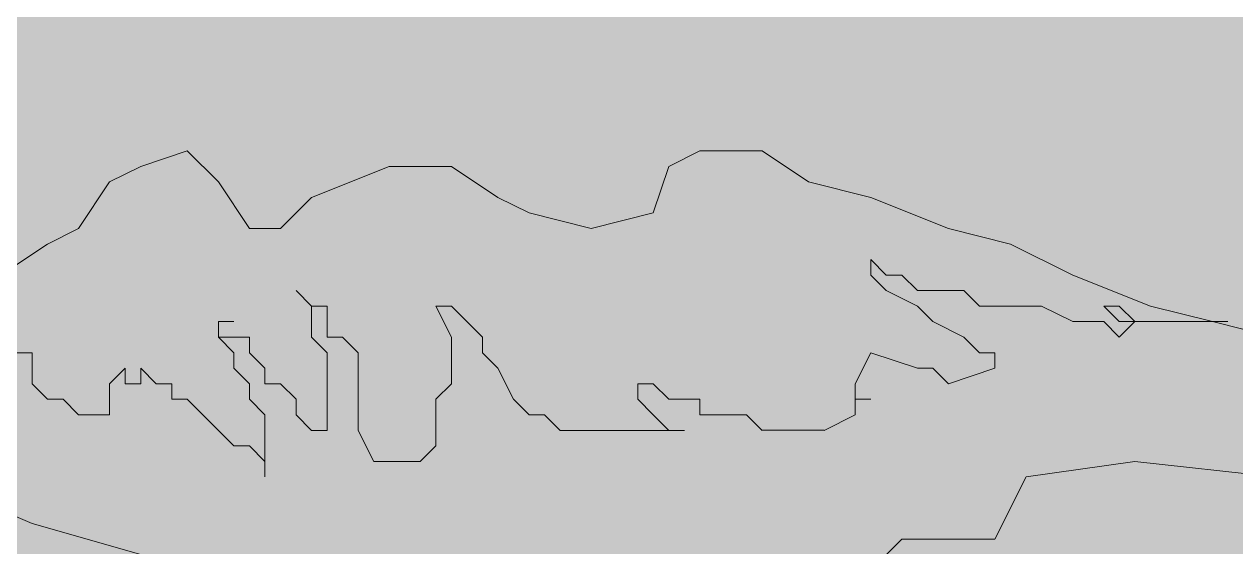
# Model space of a CAD drawing. Header units: inches. Extents: x 13.1 to 77.9, y 9.9 to 37.9.
# Drawn here: x 57.9584 to 58.2886, y 35.5874 to 35.7299 of the extents above; entities that cross this region are included whole.
import ezdxf

# ---------------------------------------------------------------- set-up
doc = ezdxf.new("R2010")
doc.units = ezdxf.units.IN
doc.header["$MEASUREMENT"] = 0
doc.layers.add('F_Layer01', color=7, linetype='Continuous')

# ---------------------------------------------------------------- blocks, each defined once
blk = doc.blocks.new('block 274')
at = {"layer": 'F_Layer01', "color": 18, "lineweight": 9, "true_color": 0x000000}
for points in [[(1.53174, -1.23613), (1.52327, -1.22767), (1.51057, -1.2319)], [(1.53174, -1.23613), (1.52327, -1.22767), (1.51057, -1.2319)], [(1.51057, -1.2319), (1.5021, -1.23613), (1.49364, -1.24883), (1.48517, -1.25307)], [(1.51057, -1.2319), (1.5021, -1.23613), (1.49364, -1.24883), (1.48517, -1.25307)], [(1.55714, -1.24037), (1.5783, -1.2319)], [(1.55714, -1.24037), (1.5783, -1.2319)], [(1.5783, -1.2319), (1.59524, -1.2319)], [(1.5783, -1.2319), (1.59524, -1.2319)], [(1.6545, -1.2319), (1.65027, -1.2446), (1.63334, -1.24883)], [(1.6545, -1.2319), (1.65027, -1.2446), (1.63334, -1.24883)], [(1.55714, -1.24037), (1.54867, -1.24883), (1.5402, -1.24883), (1.53174, -1.23613)], [(1.55714, -1.24037), (1.54867, -1.24883), (1.5402, -1.24883), (1.53174, -1.23613)], [(1.60794, -1.24037), (1.6164, -1.2446)], [(1.70954, -1.24037), (1.7307, -1.24883)], [(1.70954, -1.24037), (1.7307, -1.24883)], [(1.7307, -1.24883), (1.74764, -1.25307)], [(1.7307, -1.24883), (1.74764, -1.25307)], [(1.47247, -1.26153), (1.48517, -1.25307)], [(1.47247, -1.26153), (1.48517, -1.25307)], [(1.74764, -1.25307), (1.76457, -1.26153)], [(1.74764, -1.25307), (1.76457, -1.26153)], [(1.7307, -1.26577), (1.72647, -1.26577), (1.72224, -1.26577), (1.718, -1.26153), (1.71377, -1.26153), (1.70954, -1.2573), (1.70954, -1.26153), (1.71377, -1.26577), (1.72224, -1.27), (1.72647, -1.27423)], [(1.7307, -1.26577), (1.72647, -1.26577), (1.72224, -1.26577), (1.718, -1.26153), (1.71377, -1.26153), (1.70954, -1.2573), (1.70954, -1.26153), (1.71377, -1.26577), (1.72224, -1.27), (1.72647, -1.27423)], [(1.76457, -1.26153), (1.78574, -1.27)], [(1.76457, -1.26153), (1.78574, -1.27)], [(1.7307, -1.26577), (1.73494, -1.26577)], [(1.7307, -1.26577), (1.73494, -1.26577)], [(1.76457, -1.27423), (1.7561, -1.27), (1.75187, -1.27), (1.7434, -1.27), (1.73917, -1.27), (1.73494, -1.26577), (1.7307, -1.26577)], [(1.76457, -1.27423), (1.7561, -1.27), (1.75187, -1.27), (1.7434, -1.27), (1.73917, -1.27), (1.73494, -1.26577), (1.7307, -1.26577)], [(1.55714, -1.27423), (1.55714, -1.27)], [(1.55714, -1.27423), (1.55714, -1.27)], [(1.591, -1.27), (1.59524, -1.27)], [(1.591, -1.27), (1.59524, -1.27)], [(1.59524, -1.27847), (1.591, -1.27)], [(1.59524, -1.27847), (1.591, -1.27)], [(1.59524, -1.27), (1.59947, -1.27423)], [(1.59524, -1.27), (1.59947, -1.27423)], [(1.7815, -1.27423), (1.77727, -1.27), (1.77304, -1.27), (1.77727, -1.27423)], [(1.7815, -1.27423), (1.77727, -1.27), (1.77304, -1.27), (1.77727, -1.27423)], [(1.78574, -1.27), (1.80267, -1.27423)], [(1.78574, -1.27), (1.80267, -1.27423)], [(1.55714, -1.27423), (1.55714, -1.27847), (1.56137, -1.2827), (1.56137, -1.28693), (1.56137, -1.29117), (1.56137, -1.2954), (1.56137, -1.29963), (1.56137, -1.30387), (1.55714, -1.30387), (1.5529, -1.29963), (1.5529, -1.2954), (1.54867, -1.29117), (1.54444, -1.29117), (1.54444, -1.28693), (1.5402, -1.2827), (1.5402, -1.27847), (1.53597, -1.27847), (1.53174, -1.27847), (1.53597, -1.2827), (1.53597, -1.28693), (1.5402, -1.29117), (1.5402, -1.2954), (1.54444, -1.29963), (1.54444, -1.30387), (1.54444, -1.3081), (1.54444, -1.31233), (1.54444, -1.31657)], [(1.55714, -1.27423), (1.55714, -1.27847), (1.56137, -1.2827), (1.56137, -1.28693), (1.56137, -1.29117), (1.56137, -1.2954), (1.56137, -1.29963), (1.56137, -1.30387), (1.55714, -1.30387), (1.5529, -1.29963), (1.5529, -1.2954), (1.54867, -1.29117), (1.54444, -1.29117), (1.54444, -1.28693), (1.5402, -1.2827), (1.5402, -1.27847), (1.53597, -1.27847), (1.53174, -1.27847), (1.53597, -1.2827), (1.53597, -1.28693), (1.5402, -1.29117), (1.5402, -1.2954), (1.54444, -1.29963), (1.54444, -1.30387), (1.54444, -1.3081), (1.54444, -1.31233), (1.54444, -1.31657)], [(1.53174, -1.27423), (1.53597, -1.27423)], [(1.53174, -1.27423), (1.53597, -1.27423)], [(1.56137, -1.27423), (1.56137, -1.27847)], [(1.56137, -1.27423), (1.56137, -1.27847)], [(1.73494, -1.27847), (1.72647, -1.27423)], [(1.73494, -1.27847), (1.72647, -1.27423)], [(1.76457, -1.27423), (1.77304, -1.27423)], [(1.76457, -1.27423), (1.77304, -1.27423)], [(1.7815, -1.27423), (1.77727, -1.27847), (1.77304, -1.27423)], [(1.7815, -1.27423), (1.77727, -1.27847), (1.77304, -1.27423)], [(1.7815, -1.27423), (1.77727, -1.27423)], [(1.7815, -1.27423), (1.77727, -1.27423)], [(1.7815, -1.27423), (1.78574, -1.27423)], [(1.7815, -1.27423), (1.78574, -1.27423)], [(1.8069, -1.27423), (1.78574, -1.27423)], [(1.8069, -1.27423), (1.78574, -1.27423)], [(1.52327, -1.2954), (1.51904, -1.2954), (1.51904, -1.29117), (1.5148, -1.29117), (1.51057, -1.28693), (1.51057, -1.29117), (1.50634, -1.29117), (1.50634, -1.28693), (1.5021, -1.29117), (1.5021, -1.2954), (1.5021, -1.29963), (1.49364, -1.29963), (1.4894, -1.2954), (1.48517, -1.2954), (1.48094, -1.29117), (1.48094, -1.28693), (1.48094, -1.2827), (1.4767, -1.2827), (1.4767, -1.27847)], [(1.52327, -1.2954), (1.51904, -1.2954), (1.51904, -1.29117), (1.5148, -1.29117), (1.51057, -1.28693), (1.51057, -1.29117), (1.50634, -1.29117), (1.50634, -1.28693), (1.5021, -1.29117), (1.5021, -1.2954), (1.5021, -1.29963), (1.49364, -1.29963), (1.4894, -1.2954), (1.48517, -1.2954), (1.48094, -1.29117), (1.48094, -1.28693), (1.48094, -1.2827), (1.4767, -1.2827), (1.4767, -1.27847)], [(1.57407, -1.31233), (1.56984, -1.30387), (1.56984, -1.29963), (1.56984, -1.29117), (1.56984, -1.28693), (1.56984, -1.2827), (1.5656, -1.27847), (1.56137, -1.27847)], [(1.57407, -1.31233), (1.56984, -1.30387), (1.56984, -1.29963), (1.56984, -1.29117), (1.56984, -1.28693), (1.56984, -1.2827), (1.5656, -1.27847), (1.56137, -1.27847)], [(1.59524, -1.27847), (1.59524, -1.2827), (1.59524, -1.28693), (1.59524, -1.29117), (1.591, -1.2954), (1.591, -1.30387), (1.591, -1.3081), (1.58677, -1.31233), (1.58254, -1.31233), (1.5783, -1.31233)], [(1.59524, -1.27847), (1.59524, -1.2827), (1.59524, -1.28693), (1.59524, -1.29117), (1.591, -1.2954), (1.591, -1.30387), (1.591, -1.3081), (1.58677, -1.31233), (1.58254, -1.31233), (1.5783, -1.31233)], [(1.62487, -1.30387), (1.62064, -1.29963), (1.6164, -1.29963), (1.61217, -1.2954), (1.60794, -1.28693), (1.6037, -1.2827), (1.6037, -1.27847)], [(1.73494, -1.27847), (1.73917, -1.2827), (1.7434, -1.2827), (1.7434, -1.28693), (1.7307, -1.29117)], [(1.73494, -1.27847), (1.73917, -1.2827), (1.7434, -1.2827), (1.7434, -1.28693), (1.7307, -1.29117)], [(1.72647, -1.28693), (1.72224, -1.28693), (1.70954, -1.2827), (1.7053, -1.29117), (1.7053, -1.2954)], [(1.72647, -1.28693), (1.72224, -1.28693), (1.70954, -1.2827), (1.7053, -1.29117), (1.7053, -1.2954)], [(1.6545, -1.2954), (1.65027, -1.29117), (1.64604, -1.29117), (1.64604, -1.2954), (1.65027, -1.29963), (1.6545, -1.30387), (1.65027, -1.30387), (1.64604, -1.30387), (1.6418, -1.30387), (1.63757, -1.30387), (1.63334, -1.30387)], [(1.6545, -1.2954), (1.65027, -1.29117), (1.64604, -1.29117), (1.64604, -1.2954), (1.65027, -1.29963), (1.6545, -1.30387), (1.65027, -1.30387), (1.64604, -1.30387), (1.6418, -1.30387), (1.63757, -1.30387), (1.63334, -1.30387)], [(1.6545, -1.2954), (1.65874, -1.2954)], [(1.6545, -1.2954), (1.65874, -1.2954)], [(1.6672, -1.29963), (1.66297, -1.29963), (1.66297, -1.2954), (1.65874, -1.2954)], [(1.6672, -1.29963), (1.66297, -1.29963), (1.66297, -1.2954), (1.65874, -1.2954)], [(1.7053, -1.2954), (1.70954, -1.2954)], [(1.54444, -1.31233), (1.5402, -1.3081), (1.53597, -1.3081), (1.53174, -1.30387), (1.5275, -1.29963)], [(1.54444, -1.31233), (1.5402, -1.3081), (1.53597, -1.3081), (1.53174, -1.30387), (1.5275, -1.29963)], [(1.67144, -1.29963), (1.67567, -1.29963)], [(1.6545, -1.30387), (1.65874, -1.30387)], [(1.6545, -1.30387), (1.65874, -1.30387)], [(1.69684, -1.30386), (1.6926, -1.30386), (1.68837, -1.30386), (1.6799, -1.30386)], [(1.69684, -1.30386), (1.6926, -1.30386), (1.68837, -1.30386), (1.6799, -1.30386)], [(1.57407, -1.31233), (1.5783, -1.31233)], [(1.57407, -1.31233), (1.5783, -1.31233)], [(1.75187, -1.31657), (1.7815, -1.31233)], [(1.75187, -1.31657), (1.7815, -1.31233)], [(1.82807, -1.3208), (1.8196, -1.31657), (1.7815, -1.31233)], [(1.82807, -1.3208), (1.8196, -1.31657), (1.7815, -1.31233)]]:
    blk.add_lwpolyline(points, dxfattribs=at)
for points, knots in [([(1.6545, -1.2319), (1.6545, -1.2319), (1.66297, -1.22767), (1.66297, -1.22767), (1.66297, -1.22767), (1.6545, -1.2319), (1.6545, -1.2319)], [0, 0, 0, 0, 1, 1, 1, 2, 2, 2, 2]), ([(1.66297, -1.22767), (1.66297, -1.22767), (1.67144, -1.22767), (1.67144, -1.22767), (1.67144, -1.22767), (1.66297, -1.22767), (1.66297, -1.22767)], [0, 0, 0, 0, 1, 1, 1, 2, 2, 2, 2]), ([(1.67144, -1.22767), (1.67144, -1.22767), (1.6799, -1.22767), (1.6799, -1.22767), (1.6799, -1.22767), (1.67144, -1.22767), (1.67144, -1.22767)], [0, 0, 0, 0, 1, 1, 1, 2, 2, 2, 2]), ([(1.6799, -1.22767), (1.6799, -1.22767), (1.6926, -1.23613), (1.6926, -1.23613), (1.6926, -1.23613), (1.6799, -1.22767), (1.6799, -1.22767)], [0, 0, 0, 0, 1, 1, 1, 2, 2, 2, 2]), ([(1.6164, -1.2446), (1.6164, -1.2446), (1.60794, -1.24037), (1.60794, -1.24037), (1.60794, -1.24037), (1.59524, -1.2319), (1.59524, -1.2319), (1.59524, -1.2319), (1.60794, -1.24037), (1.60794, -1.24037)], [0, 0, 0, 0, 1, 1, 1, 2, 2, 2, 3, 3, 3, 3]), ([(1.6926, -1.23613), (1.6926, -1.23613), (1.70954, -1.24037), (1.70954, -1.24037), (1.70954, -1.24037), (1.6926, -1.23613), (1.6926, -1.23613)], [0, 0, 0, 0, 1, 1, 1, 2, 2, 2, 2]), ([(1.6164, -1.2446), (1.6164, -1.2446), (1.63334, -1.24883), (1.63334, -1.24883), (1.63334, -1.24883), (1.6164, -1.2446), (1.6164, -1.2446)], [0, 0, 0, 0, 1, 1, 1, 2, 2, 2, 2]), ([(1.56137, -1.27423), (1.56137, -1.27423), (1.56137, -1.27), (1.56137, -1.27), (1.56137, -1.27), (1.55714, -1.27), (1.55714, -1.27), (1.55714, -1.27), (1.5529, -1.26577), (1.5529, -1.26577), (1.5529, -1.26577), (1.55714, -1.27), (1.55714, -1.27)], [0, 0, 0, 0, 1, 1, 1, 2, 2, 2, 3, 3, 3, 4, 4, 4, 4]), ([(1.56137, -1.27423), (1.56137, -1.27423), (1.56137, -1.27), (1.56137, -1.27), (1.56137, -1.27), (1.55714, -1.27), (1.55714, -1.27), (1.55714, -1.27), (1.5529, -1.26577), (1.5529, -1.26577), (1.5529, -1.26577), (1.55714, -1.27), (1.55714, -1.27)], [0, 0, 0, 0, 1, 1, 1, 2, 2, 2, 3, 3, 3, 4, 4, 4, 4]), ([(1.53174, -1.27423), (1.53174, -1.27423), (1.53174, -1.27847), (1.53174, -1.27847), (1.53174, -1.27847), (1.53174, -1.27423), (1.53174, -1.27423)], [0, 0, 0, 0, 1, 1, 1, 2, 2, 2, 2]), ([(1.53174, -1.27423), (1.53174, -1.27423), (1.53174, -1.27847), (1.53174, -1.27847), (1.53174, -1.27847), (1.53174, -1.27423), (1.53174, -1.27423)], [0, 0, 0, 0, 1, 1, 1, 2, 2, 2, 2]), ([(1.62487, -1.30387), (1.62487, -1.30387), (1.62064, -1.29963), (1.62064, -1.29963), (1.62064, -1.29963), (1.6164, -1.29963), (1.6164, -1.29963), (1.6164, -1.29963), (1.61217, -1.2954), (1.61217, -1.2954), (1.61217, -1.2954), (1.60794, -1.28693), (1.60794, -1.28693), (1.60794, -1.28693), (1.6037, -1.2827), (1.6037, -1.2827), (1.6037, -1.2827), (1.6037, -1.27847), (1.6037, -1.27847), (1.6037, -1.27847), (1.59947, -1.27423), (1.59947, -1.27423), (1.59947, -1.27423), (1.6037, -1.27847), (1.6037, -1.27847)], [0, 0, 0, 0, 1, 1, 1, 2, 2, 2, 3, 3, 3, 4, 4, 4, 5, 5, 5, 6, 6, 6, 7, 7, 7, 8, 8, 8, 8]), ([(1.80267, -1.27423), (1.80267, -1.27423), (1.8196, -1.27847), (1.8196, -1.27847), (1.8196, -1.27847), (1.80267, -1.27423), (1.80267, -1.27423)], [0, 0, 0, 0, 1, 1, 1, 2, 2, 2, 2]), ([(1.72647, -1.28693), (1.72647, -1.28693), (1.7307, -1.29117), (1.7307, -1.29117), (1.7307, -1.29117), (1.72647, -1.28693), (1.72647, -1.28693)], [0, 0, 0, 0, 1, 1, 1, 2, 2, 2, 2]), ([(1.52327, -1.2954), (1.52327, -1.2954), (1.5275, -1.29963), (1.5275, -1.29963), (1.5275, -1.29963), (1.52327, -1.2954), (1.52327, -1.2954)], [0, 0, 0, 0, 1, 1, 1, 2, 2, 2, 2]), ([(1.7053, -1.29963), (1.7053, -1.29963), (1.7053, -1.2954), (1.7053, -1.2954), (1.7053, -1.2954), (1.7053, -1.29963), (1.7053, -1.29963)], [0, 0, 0, 0, 1, 1, 1, 2, 2, 2, 2]), ([(1.6672, -1.29963), (1.6672, -1.29963), (1.67144, -1.29963), (1.67144, -1.29963), (1.67144, -1.29963), (1.6672, -1.29963), (1.6672, -1.29963)], [0, 0, 0, 0, 1, 1, 1, 2, 2, 2, 2]), ([(1.67567, -1.29963), (1.67567, -1.29963), (1.67144, -1.29963), (1.67144, -1.29963), (1.67144, -1.29963), (1.67567, -1.29963), (1.67567, -1.29963)], [0, 0, 0, 0, 1, 1, 1, 2, 2, 2, 2]), ([(1.67567, -1.29963), (1.67567, -1.29963), (1.6799, -1.30387), (1.6799, -1.30387), (1.6799, -1.30387), (1.67567, -1.29963), (1.67567, -1.29963)], [0, 0, 0, 0, 1, 1, 1, 2, 2, 2, 2]), ([(1.69684, -1.30387), (1.69684, -1.30387), (1.7053, -1.29963), (1.7053, -1.29963), (1.7053, -1.29963), (1.69684, -1.30387), (1.69684, -1.30387)], [0, 0, 0, 0, 1, 1, 1, 2, 2, 2, 2]), ([(1.62487, -1.30387), (1.62487, -1.30387), (1.63334, -1.30387), (1.63334, -1.30387), (1.63334, -1.30387), (1.62487, -1.30387), (1.62487, -1.30387)], [0, 0, 0, 0, 1, 1, 1, 2, 2, 2, 2]), ([(1.48094, -1.32927), (1.48094, -1.32927), (1.51057, -1.33773), (1.51057, -1.33773), (1.51057, -1.33773), (1.48094, -1.32927), (1.48094, -1.32927), (1.48094, -1.32927), (1.4513, -1.31657), (1.4513, -1.31657), (1.4513, -1.31657), (1.48094, -1.32927), (1.48094, -1.32927)], [0, 0, 0, 0, 1, 1, 1, 2, 2, 2, 3, 3, 3, 4, 4, 4, 4]), ([(1.7434, -1.3335), (1.7434, -1.3335), (1.75187, -1.31657), (1.75187, -1.31657), (1.75187, -1.31657), (1.7434, -1.3335), (1.7434, -1.3335)], [0, 0, 0, 0, 1, 1, 1, 2, 2, 2, 2]), ([(1.70954, -1.34197), (1.70954, -1.34197), (1.718, -1.3335), (1.718, -1.3335), (1.718, -1.3335), (1.70954, -1.34197), (1.70954, -1.34197)], [0, 0, 0, 0, 1, 1, 1, 2, 2, 2, 2]), ([(1.718, -1.3335), (1.718, -1.3335), (1.73494, -1.3335), (1.73494, -1.3335), (1.73494, -1.3335), (1.718, -1.3335), (1.718, -1.3335)], [0, 0, 0, 0, 1, 1, 1, 2, 2, 2, 2]), ([(1.73494, -1.3335), (1.73494, -1.3335), (1.7434, -1.3335), (1.7434, -1.3335), (1.7434, -1.3335), (1.73494, -1.3335), (1.73494, -1.3335)], [0, 0, 0, 0, 1, 1, 1, 2, 2, 2, 2])]:
    blk.add_open_spline(points, degree=3, knots=knots, dxfattribs=at)

msp = doc.modelspace()

# ---------------------------------------------------------------- hatches: boundary and pattern name
at = {"layer": 'F_Layer01', "true_color": 0xc5483d}
h = msp.add_hatch(color=15, dxfattribs=at)
h.dxf.hatch_style = 2
h.paths.add_polyline_path([(69.73271, 34.91218), (57.3571, 34.91218), (57.3571, 36.35152), (69.73271, 36.35152)])

# ---------------------------------------------------------------- block references
at = {"layer": 'F_Layer01'}
msp.add_blockref('block 274', (56.47956, 36.923), dxfattribs=at)

doc.saveas('drawing.dxf')
